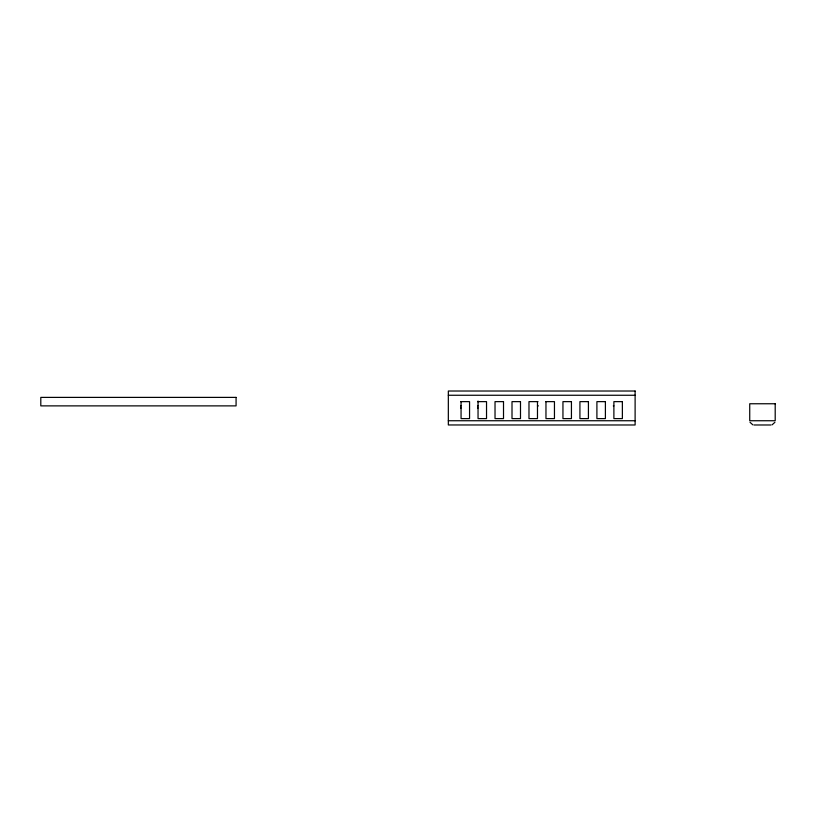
<?xml version="1.0" encoding="UTF-8"?>
<svg xmlns="http://www.w3.org/2000/svg" width="816" height="816" viewBox="0 0 816 816"><rect width="100%" height="100%" fill="white"/><g stroke="black" fill="none" stroke-linecap="round" stroke-linejoin="round"><path stroke-width="1.22" d="M774.904 422.3L772.12 424.82M448.331 395.26L635.113 395.26M460.53 401.635L469.557 401.635L469.557 418.608L461.06 418.608L461.06 401.635M477.513 401.635L486.53 401.635L486.53 418.608L478.043 418.608L478.043 401.023M537.968 401.635L528.982 401.635L528.982 418.608L537.479 418.608L537.479 401.635M545.629 401.635L554.452 401.635L554.452 418.608L545.965 418.608L545.965 401.635M460.53 405.878L461.06 405.878M477.513 405.878L478.043 405.878M537.479 405.878L538.346 405.878M613.316 405.878L613.887 405.878M460.53 408L461.06 408M477.513 408L478.043 408M448.331 420.74L635.113 420.74M753.974 424.983L770.957 424.983M752.811 424.82L750.026 422.3M775.2 403.757L775.2 420.74L749.731 420.74L749.731 403.757L775.2 403.757M635.113 391.017L448.331 391.017L448.331 424.963L635.113 424.983L635.113 391.037M236.079 397.392L40.8 397.392L40.8 405.878L236.079 405.878L236.079 397.392M503.513 401.635L495.026 401.635L495.026 418.608L503.513 418.608L503.513 401.635M520.496 401.635L512.009 401.635L512.009 418.608L520.496 418.608L520.496 401.635M571.435 401.635L562.948 401.635L562.948 418.608L571.435 418.608L571.435 401.635M588.418 401.635L579.921 401.635L579.921 418.608L588.418 418.608L588.418 401.635M605.401 401.635L596.904 401.635L596.904 418.608L605.401 418.608L605.401 401.635M622.373 401.635L613.887 401.635L613.887 418.608L622.373 418.608L622.373 401.635"/></g></svg>
